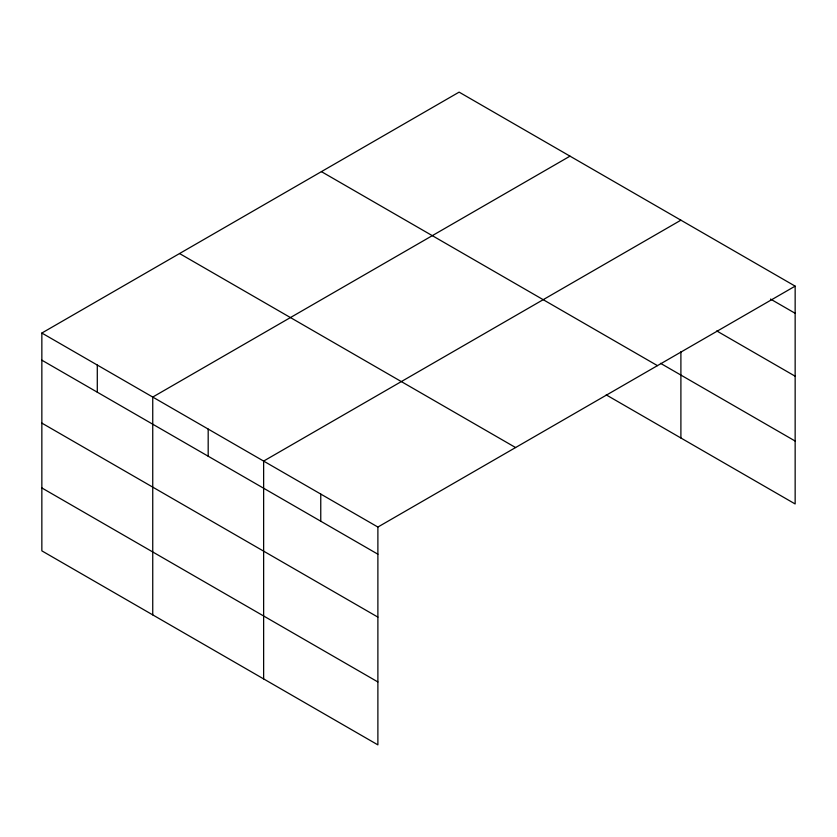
<?xml version="1.0" encoding="UTF-8"?>
<svg xmlns="http://www.w3.org/2000/svg" width="837" height="837" viewBox="0 0 837 837"><rect width="100%" height="100%" fill="white"/><g stroke="black" fill="none" stroke-linecap="round" stroke-linejoin="round"><path stroke-width="1.26" d="M795.15 286.139L459.115 92.133L41.85 333.042L41.85 550.861L377.885 744.867L377.885 527.048L795.15 286.139L795.15 503.958L606.218 394.876M570.007 156.153L152.742 397.062L152.742 614.881M680.899 220.183L263.634 461.082L263.634 678.901M770.511 299.06L795.15 313.289M716.744 330.939L795.15 376.211M660.529 363.321L795.15 441.036M321.418 171.637L657.453 365.643M179.547 253.538L515.582 447.544M41.85 333.042L377.885 527.048M41.85 360.182L377.885 554.199M41.85 423.103L377.885 617.12M41.85 487.94L377.885 681.946M680.899 351.739L680.899 438.002M320.759 494.071L320.759 521.21M208.183 429.078L208.183 456.217M97.291 365.047L97.291 392.197"/></g></svg>
